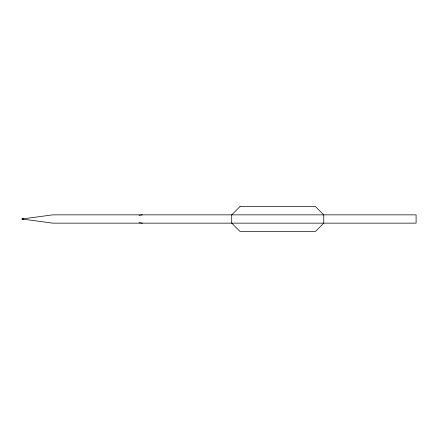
<?xml version="1.0" encoding="UTF-8"?>
<svg xmlns="http://www.w3.org/2000/svg" width="438" height="438" viewBox="0 0 438 438"><rect width="100%" height="100%" fill="white"/><g stroke="black" fill="none" stroke-linecap="round" stroke-linejoin="round"><path stroke-width="0.66" d="M21.9 219L52.795 214.855L416.1 214.855L416.1 223.145L52.795 223.145L21.9 219L23.827 219M139.032 215.304L142.394 214.855M139.032 222.696L142.394 223.145M240.002 206.561L231.707 214.855L231.707 223.145L240.002 231.439L315.464 231.439L323.759 223.145L323.759 214.855L315.464 206.561L240.002 206.561"/></g></svg>
